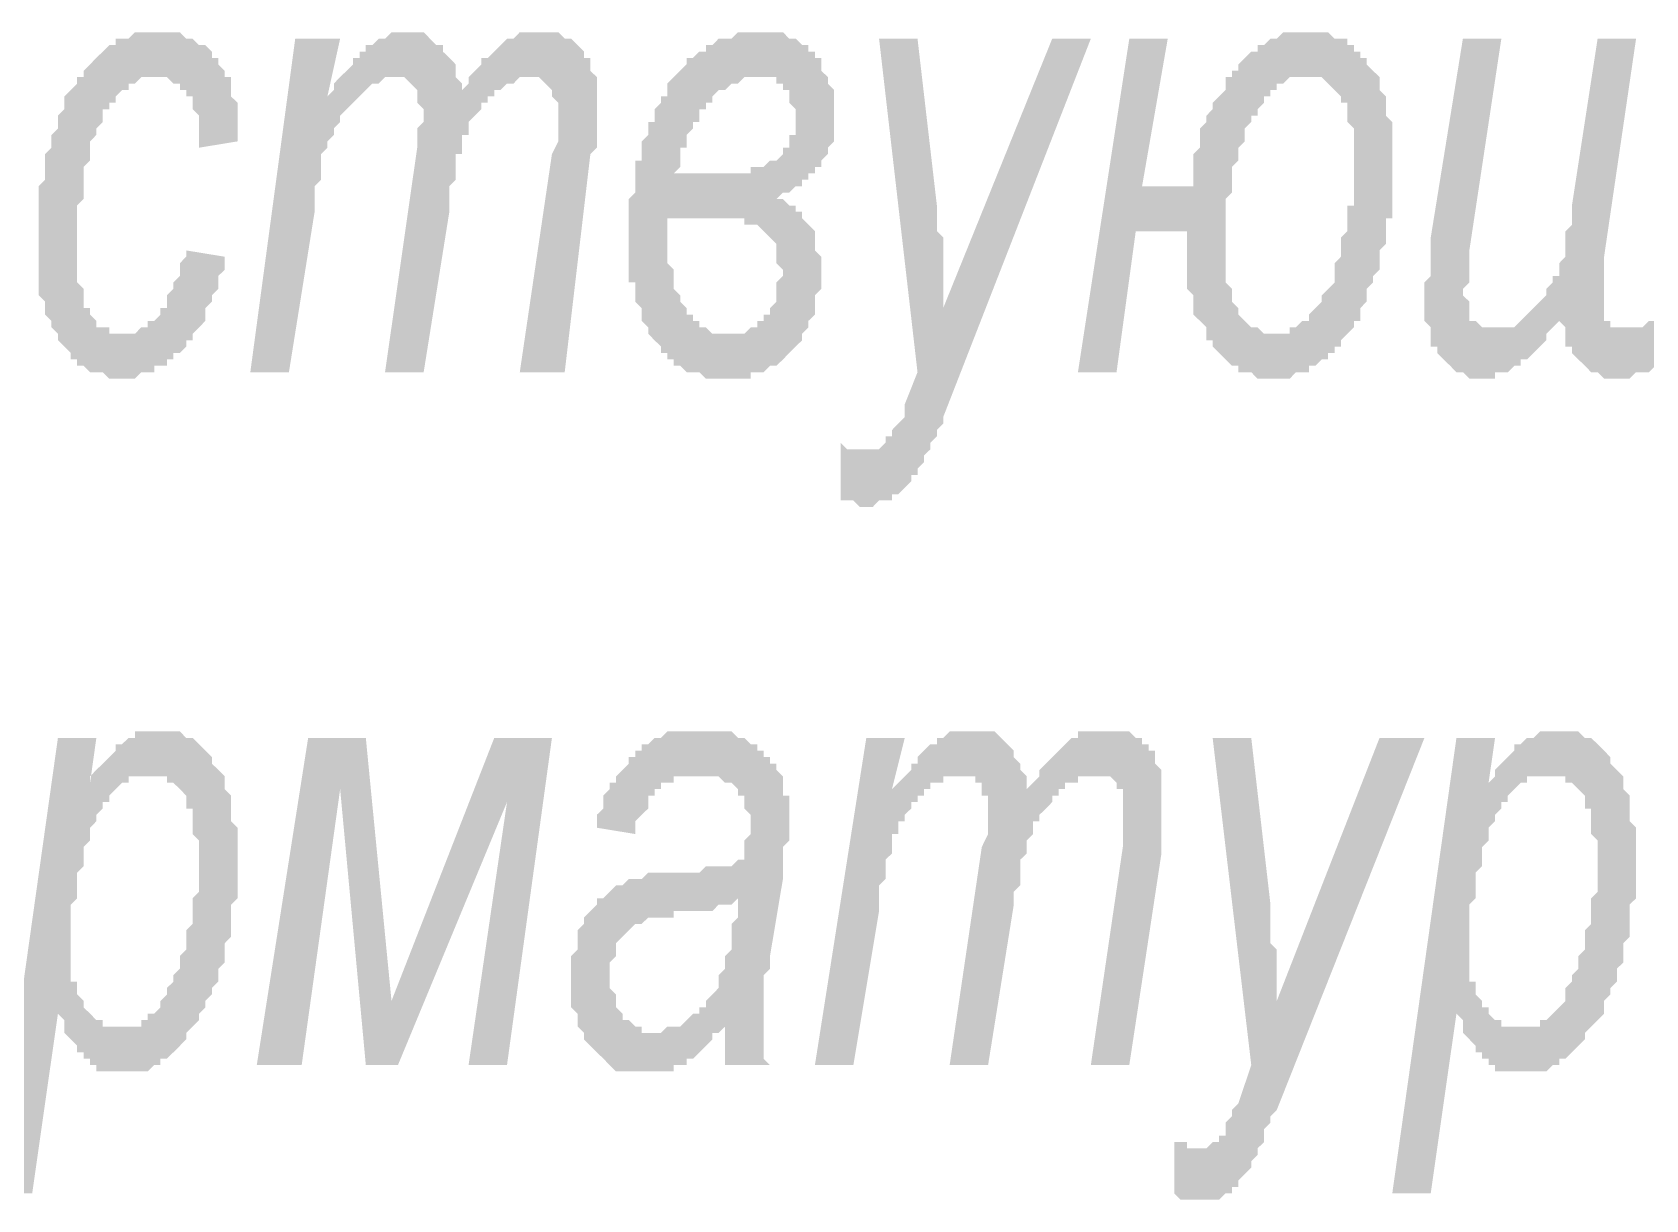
# Model space of a CAD drawing. Header units: millimetres. Extents: x 1372 to 666090, y 1285 to 31551.
# Drawn here: x 508545 to 509594, y 5046 to 5805 of the extents above; entities that cross this region are included whole.
import ezdxf

# ---------------------------------------------------------------- set-up
doc = ezdxf.new("R2010")
doc.units = ezdxf.units.MM
doc.layers.add('PDF _75-АЗ Штамп', color=7, linetype='Continuous')

msp = doc.modelspace()

# ---------------------------------------------------------------- hatches: boundary and pattern name
at = {"layer": 'PDF _75-АЗ Штамп', "transparency": 33554559}
for points in [[(508645.2, 5663), (508670.3, 5658.9), (508670.3, 5654.7), (508670.3, 5650.5), (508666.1, 5646.4), (508666.1, 5642.2), (508666.1, 5638), (508661.9, 5633.8), (508661.9, 5629.7), (508661.9, 5629.7), (508657.7, 5625.5), (508657.7, 5621.3), (508657.7, 5617.2), (508653.6, 5613), (508653.6, 5613), (508649.4, 5608.8), (508649.4, 5604.6), (508645.2, 5604.6), (508645.2, 5600.5), (508645.2, 5600.5), (508641.1, 5596.3), (508636.9, 5596.3), (508636.9, 5592.1), (508632.7, 5592.1), (508632.7, 5588), (508628.5, 5588), (508624.4, 5588), (508624.4, 5583.8), (508620.2, 5583.8), (508620.2, 5583.8), (508616, 5583.8), (508611.9, 5579.6), (508607.7, 5579.6), (508607.7, 5579.6), (508603.5, 5579.6), (508603.5, 5579.6), (508599.4, 5579.6), (508595.2, 5579.6), (508595.2, 5579.6), (508591, 5583.8), (508586.8, 5583.8), (508586.8, 5583.8), (508582.7, 5583.8), (508578.5, 5588), (508578.5, 5588), (508574.3, 5588), (508574.3, 5592.1), (508570.2, 5592.1), (508570.2, 5596.3), (508566, 5600.5), (508566, 5600.5), (508561.8, 5604.6), (508561.8, 5604.6), (508561.8, 5608.8), (508557.6, 5613), (508557.6, 5613), (508557.6, 5617.2), (508553.5, 5621.3), (508553.5, 5625.5), (508553.5, 5629.7), (508549.3, 5633.8), (508549.3, 5633.8), (508549.3, 5638), (508549.3, 5642.2), (508549.3, 5646.4), (508549.3, 5650.5), (508549.3, 5658.9), (508549.3, 5663), (508549.3, 5667.2), (508549.3, 5667.2), (508549.3, 5671.4), (508549.3, 5675.5), (508549.3, 5679.7), (508549.3, 5683.9), (508549.3, 5688.1), (508549.3, 5692.2), (508549.3, 5696.4), (508549.3, 5700.6), (508549.3, 5704.7), (508549.3, 5704.7), (508553.5, 5708.9), (508553.5, 5713.1), (508553.5, 5717.3), (508553.5, 5721.4), (508553.5, 5725.6), (508557.6, 5729.8), (508557.6, 5733.9), (508557.6, 5733.9), (508557.6, 5738.1), (508561.8, 5742.3), (508561.8, 5746.5), (508561.8, 5750.6), (508566, 5754.8), (508566, 5759), (508566, 5763.1), (508570.2, 5767.3), (508570.2, 5767.3), (508574.3, 5771.5), (508574.3, 5775.7), (508578.5, 5775.7), (508578.5, 5779.8), (508582.7, 5784), (508582.7, 5784), (508586.8, 5788.2), (508586.8, 5788.2), (508586.8, 5788.2), (508591, 5792.3), (508591, 5792.3), (508595.2, 5796.5), (508599.4, 5796.5), (508599.4, 5800.7), (508603.5, 5800.7), (508607.7, 5800.7), (508607.7, 5800.7), (508611.9, 5804.9), (508616, 5804.9), (508616, 5804.9), (508620.2, 5804.9), (508624.4, 5804.9), (508624.4, 5804.9), (508628.5, 5804.9), (508628.5, 5804.9), (508632.7, 5804.9), (508636.9, 5804.9), (508641.1, 5804.9), (508641.1, 5804.9), (508645.2, 5800.7), (508649.4, 5800.7), (508649.4, 5800.7), (508653.6, 5796.5), (508653.6, 5796.5), (508657.7, 5796.5), (508661.9, 5792.3), (508661.9, 5788.2), (508666.1, 5788.2), (508666.1, 5784), (508666.1, 5784), (508670.3, 5779.8), (508670.3, 5775.7), (508674.4, 5775.7), (508674.4, 5771.5), (508674.4, 5767.3), (508674.4, 5763.1), (508678.6, 5759), (508678.6, 5754.8), (508678.6, 5750.6), (508678.6, 5746.5), (508678.6, 5742.3), (508678.6, 5738.1), (508678.6, 5733.9), (508678.6, 5733.9), (508653.6, 5729.8), (508653.6, 5738.1), (508653.6, 5742.3), (508653.6, 5746.5), (508653.6, 5746.5), (508653.6, 5750.6), (508649.4, 5754.8), (508649.4, 5759), (508649.4, 5763.1), (508645.2, 5763.1), (508645.2, 5767.3), (508641.1, 5767.3), (508641.1, 5771.5), (508636.9, 5771.5), (508636.9, 5771.5), (508632.7, 5775.7), (508628.5, 5775.7), (508624.4, 5775.7), (508624.4, 5775.7), (508620.2, 5775.7), (508620.2, 5775.7), (508616, 5775.7), (508611.9, 5771.5), (508611.9, 5771.5), (508607.7, 5771.5), (508607.7, 5767.3), (508603.5, 5767.3), (508599.4, 5763.1), (508599.4, 5763.1), (508599.4, 5759), (508595.2, 5759), (508595.2, 5754.8), (508591, 5754.8), (508591, 5750.6), (508591, 5746.5), (508586.8, 5742.3), (508586.8, 5742.3), (508586.8, 5738.1), (508582.7, 5733.9), (508582.7, 5729.8), (508582.7, 5725.6), (508582.7, 5721.4), (508578.5, 5717.3), (508578.5, 5713.1), (508578.5, 5708.9), (508578.5, 5704.7), (508578.5, 5700.6), (508578.5, 5696.4), (508574.3, 5692.2), (508574.3, 5688.1), (508574.3, 5683.9), (508574.3, 5679.7), (508574.3, 5679.7), (508574.3, 5675.5), (508574.3, 5671.4), (508574.3, 5667.2), (508574.3, 5663), (508574.3, 5658.9), (508574.3, 5654.7), (508574.3, 5650.5), (508574.3, 5646.4), (508574.3, 5642.2), (508578.5, 5638), (508578.5, 5633.8), (508578.5, 5629.7), (508578.5, 5625.5), (508582.7, 5625.5), (508582.7, 5621.3), (508582.7, 5621.3), (508586.8, 5617.2), (508586.8, 5613), (508591, 5613), (508595.2, 5613), (508595.2, 5608.8), (508599.4, 5608.8), (508603.5, 5608.8), (508603.5, 5608.8), (508607.7, 5608.8), (508607.7, 5608.8), (508611.9, 5608.8), (508616, 5613), (508616, 5613), (508620.2, 5613), (508620.2, 5617.2), (508624.4, 5617.2), (508628.5, 5621.3), (508628.5, 5621.3), (508628.5, 5625.5), (508632.7, 5625.5), (508632.7, 5629.7), (508632.7, 5633.8), (508636.9, 5638), (508636.9, 5638), (508636.9, 5642.2), (508641.1, 5646.4), (508641.1, 5650.5), (508641.1, 5654.7), (508645.2, 5658.9), (508645.2, 5663), (508645.2, 5663)], [(508686.9, 5583.8), (508716.1, 5800.7), (508745.3, 5800.7), (508737, 5763.1), (508741.2, 5767.3), (508741.2, 5771.5), (508745.3, 5775.7), (508749.5, 5779.8), (508749.5, 5779.8), (508753.7, 5784), (508753.7, 5788.2), (508757.9, 5788.2), (508757.9, 5792.3), (508762, 5792.3), (508762, 5796.5), (508762, 5796.5), (508766.2, 5796.5), (508770.4, 5800.7), (508770.4, 5800.7), (508774.5, 5800.7), (508778.7, 5804.9), (508778.7, 5804.9), (508782.9, 5804.9), (508787.1, 5804.9), (508787.1, 5804.9), (508791.2, 5804.9), (508795.4, 5804.9), (508795.4, 5804.9), (508799.6, 5804.9), (508803.7, 5800.7), (508803.7, 5800.7), (508807.9, 5796.5), (508812.1, 5796.5), (508812.1, 5796.5), (508812.1, 5792.3), (508816.3, 5788.2), (508816.3, 5788.2), (508820.4, 5784), (508820.4, 5779.8), (508820.4, 5775.7), (508824.6, 5771.5), (508824.6, 5767.3), (508824.6, 5763.1), (508824.6, 5767.3), (508828.8, 5771.5), (508828.8, 5775.7), (508832.9, 5779.8), (508832.9, 5779.8), (508837.1, 5784), (508837.1, 5788.2), (508841.3, 5788.2), (508845.5, 5792.3), (508845.5, 5792.3), (508849.6, 5796.5), (508849.6, 5796.5), (508849.6, 5796.5), (508853.8, 5800.7), (508858, 5800.7), (508858, 5800.7), (508862.1, 5804.9), (508866.3, 5804.9), (508866.3, 5804.9), (508870.5, 5804.9), (508874.6, 5804.9), (508874.6, 5804.9), (508878.8, 5804.9), (508883, 5804.9), (508883, 5804.9), (508887.2, 5804.9), (508891.3, 5800.7), (508891.3, 5800.7), (508895.5, 5800.7), (508899.7, 5796.5), (508899.7, 5796.5), (508903.8, 5792.3), (508903.8, 5792.3), (508903.8, 5788.2), (508908, 5788.2), (508908, 5784), (508908, 5779.8), (508912.2, 5775.7), (508912.2, 5771.5), (508912.2, 5767.3), (508912.2, 5763.1), (508912.2, 5759), (508912.2, 5754.8), (508912.2, 5754.8), (508912.2, 5750.6), (508912.2, 5746.5), (508912.2, 5742.3), (508912.2, 5738.1), (508912.2, 5733.9), (508912.2, 5729.8), (508908, 5725.6), (508908, 5725.6), (508891.3, 5583.8), (508862.1, 5583.8), (508883, 5725.6), (508887.2, 5733.9), (508887.2, 5738.1), (508887.2, 5742.3), (508887.2, 5746.5), (508887.2, 5750.6), (508887.2, 5750.6), (508887.2, 5750.6), (508887.2, 5754.8), (508887.2, 5759), (508883, 5763.1), (508883, 5767.3), (508883, 5767.3), (508878.8, 5771.5), (508878.8, 5771.5), (508874.6, 5775.7), (508870.5, 5775.7), (508870.5, 5775.7), (508870.5, 5775.7), (508866.3, 5775.7), (508862.1, 5775.7), (508862.1, 5775.7), (508858, 5771.5), (508853.8, 5771.5), (508853.8, 5771.5), (508849.6, 5767.3), (508845.5, 5767.3), (508845.5, 5763.1), (508841.3, 5763.1), (508841.3, 5759), (508837.1, 5759), (508837.1, 5754.8), (508832.9, 5750.6), (508832.9, 5750.6), (508828.8, 5746.5), (508828.8, 5742.3), (508828.8, 5738.1), (508828.8, 5738.1), (508824.6, 5738.1), (508824.6, 5733.9), (508824.6, 5729.8), (508824.6, 5725.6), (508820.4, 5725.6), (508820.4, 5721.4), (508820.4, 5717.3), (508820.4, 5713.1), (508820.4, 5708.9), (508816.3, 5704.7), (508816.3, 5696.4), (508816.3, 5692.2), (508816.3, 5688.1), (508799.6, 5583.8), (508774.5, 5583.8), (508795.4, 5729.8), (508795.4, 5733.9), (508795.4, 5742.3), (508799.6, 5746.5), (508799.6, 5746.5), (508799.6, 5750.6), (508799.6, 5750.6), (508799.6, 5754.8), (508795.4, 5759), (508795.4, 5763.1), (508795.4, 5767.3), (508795.4, 5767.3), (508791.2, 5771.5), (508791.2, 5771.5), (508787.1, 5775.7), (508782.9, 5775.7), (508782.9, 5775.7), (508778.7, 5775.7), (508774.5, 5775.7), (508774.5, 5775.7), (508770.4, 5771.5), (508770.4, 5771.5), (508766.2, 5771.5), (508762, 5767.3), (508762, 5767.3), (508757.9, 5763.1), (508757.9, 5763.1), (508753.7, 5759), (508753.7, 5759), (508749.5, 5754.8), (508749.5, 5754.8), (508745.3, 5750.6), (508745.3, 5746.5), (508741.2, 5742.3), (508741.2, 5738.1), (508741.2, 5738.1), (508737, 5733.9), (508737, 5729.8), (508737, 5729.8), (508732.8, 5725.6), (508732.8, 5721.4), (508732.8, 5717.3), (508732.8, 5713.1), (508732.8, 5708.9), (508728.7, 5704.7), (508728.7, 5700.6), (508728.7, 5696.4), (508728.7, 5692.2), (508728.7, 5688.1), (508728.7, 5688.1), (508712, 5583.8)], [(509070.7, 5500.4), (509070.7, 5537.9), (509074.9, 5533.7), (509079, 5533.7), (509079, 5533.7), (509083.2, 5533.7), (509087.4, 5533.7), (509087.4, 5533.7), (509091.6, 5533.7), (509091.6, 5533.7), (509095.7, 5533.7), (509099.9, 5537.9), (509099.9, 5537.9), (509099.9, 5542.1), (509104.1, 5542.1), (509104.1, 5546.2), (509108.2, 5550.4), (509108.2, 5550.4), (509112.4, 5554.6), (509112.4, 5558.8), (509112.4, 5562.9), (509120.7, 5583.8), (509095.7, 5800.7), (509120.7, 5800.7), (509133.3, 5692.2), (509133.3, 5688.1), (509133.3, 5683.9), (509133.3, 5679.7), (509133.3, 5675.5), (509137.4, 5671.4), (509137.4, 5667.2), (509137.4, 5663), (509137.4, 5658.9), (509137.4, 5654.7), (509137.4, 5650.5), (509137.4, 5646.4), (509137.4, 5642.2), (509137.4, 5638), (509137.4, 5633.8), (509137.4, 5629.7), (509137.4, 5625.5), (509208.3, 5800.7), (509233.4, 5800.7), (509137.4, 5554.6), (509137.4, 5550.4), (509133.3, 5546.2), (509133.3, 5542.1), (509129.1, 5537.9), (509129.1, 5533.7), (509124.9, 5529.6), (509124.9, 5529.6), (509124.9, 5525.4), (509120.7, 5521.2), (509120.7, 5517), (509116.6, 5517), (509116.6, 5512.9), (509116.6, 5512.9), (509112.4, 5508.7), (509112.4, 5508.7), (509112.4, 5508.7), (509108.2, 5504.5), (509104.1, 5504.5), (509104.1, 5500.4), (509099.9, 5500.4), (509095.7, 5500.4), (509095.7, 5500.4), (509091.6, 5496.2), (509087.4, 5496.2), (509087.4, 5496.2), (509083.2, 5496.2), (509083.2, 5496.2), (509079, 5500.4), (509074.9, 5500.4), (509074.9, 5500.4), (509070.7, 5500.4), (509070.7, 5500.4)], [(509537.9, 5621.3), (509537.9, 5617.2), (509533.7, 5613), (509533.7, 5613), (509529.5, 5608.8), (509529.5, 5604.6), (509525.4, 5600.5), (509525.4, 5600.5), (509521.2, 5596.3), (509521.2, 5596.3), (509517, 5592.1), (509517, 5592.1), (509512.8, 5592.1), (509512.8, 5588), (509508.7, 5588), (509504.5, 5583.8), (509504.5, 5583.8), (509500.3, 5583.8), (509496.2, 5583.8), (509496.2, 5579.6), (509492, 5579.6), (509487.8, 5579.6), (509487.8, 5579.6), (509483.6, 5579.6), (509483.6, 5579.6), (509479.5, 5579.6), (509475.3, 5583.8), (509475.3, 5583.8), (509471.1, 5583.8), (509467, 5588), (509467, 5588), (509462.8, 5592.1), (509462.8, 5592.1), (509458.6, 5596.3), (509458.6, 5600.5), (509454.4, 5600.5), (509454.4, 5604.6), (509454.4, 5608.8), (509454.4, 5613), (509450.3, 5617.2), (509450.3, 5621.3), (509450.3, 5625.5), (509450.3, 5625.5), (509450.3, 5629.7), (509450.3, 5629.7), (509450.3, 5633.8), (509450.3, 5638), (509450.3, 5642.2), (509454.4, 5646.4), (509454.4, 5650.5), (509454.4, 5654.7), (509454.4, 5658.9), (509454.4, 5663), (509454.4, 5671.4), (509454.4, 5671.4), (509475.3, 5800.7), (509500.3, 5800.7), (509479.5, 5663), (509479.5, 5658.9), (509479.5, 5654.7), (509479.5, 5646.4), (509479.5, 5642.2), (509479.5, 5642.2), (509475.3, 5638), (509475.3, 5633.8), (509479.5, 5629.7), (509479.5, 5625.5), (509479.5, 5621.3), (509479.5, 5621.3), (509479.5, 5617.2), (509483.6, 5617.2), (509487.8, 5613), (509487.8, 5613), (509492, 5613), (509496.2, 5613), (509496.2, 5613), (509500.3, 5613), (509504.5, 5613), (509504.5, 5613), (509508.7, 5613), (509512.8, 5617.2), (509512.8, 5617.2), (509517, 5621.3), (509517, 5621.3), (509521.2, 5625.5), (509521.2, 5625.5), (509525.4, 5629.7), (509529.5, 5633.8), (509529.5, 5633.8), (509529.5, 5638), (509533.7, 5642.2), (509533.7, 5646.4), (509537.9, 5646.4), (509537.9, 5650.5), (509537.9, 5654.7), (509537.9, 5654.7), (509542, 5658.9), (509542, 5663), (509542, 5667.2), (509542, 5671.4), (509542, 5675.5), (509546.2, 5679.7), (509546.2, 5683.9), (509546.2, 5688.1), (509546.2, 5692.2), (509562.9, 5800.7), (509587.9, 5800.7), (509567.1, 5658.9), (509567.1, 5654.7), (509567.1, 5650.5), (509567.1, 5646.4), (509567.1, 5642.2), (509567.1, 5638), (509567.1, 5633.8), (509567.1, 5633.8), (509567.1, 5629.7), (509567.1, 5625.5), (509567.1, 5621.3), (509567.1, 5617.2), (509571.2, 5617.2), (509571.2, 5613), (509575.4, 5613), (509575.4, 5613), (509579.6, 5613), (509579.6, 5613), (509583.7, 5613), (509587.9, 5613), (509587.9, 5613), (509592.1, 5613), (509592.1, 5613), (509596.3, 5617.2), (509600.4, 5617.2), (509600.4, 5621.3), (509604.6, 5621.3), (509604.6, 5625.5), (509608.8, 5625.5), (509612.9, 5629.7), (509612.9, 5633.8), (509612.9, 5633.8), (509617.1, 5633.8), (509617.1, 5638), (509617.1, 5642.2), (509621.3, 5642.2), (509621.3, 5646.4), (509625.5, 5650.5), (509625.5, 5650.5), (509625.5, 5654.7), (509625.5, 5658.9), (509629.6, 5663), (509629.6, 5667.2), (509629.6, 5671.4), (509633.8, 5675.5), (509633.8, 5679.7), (509633.8, 5683.9), (509633.8, 5688.1), (509633.8, 5692.2), (509633.8, 5696.4), (509638, 5700.6), (509638, 5700.6), (509650.5, 5800.7), (509675.5, 5800.7), (509650.5, 5638), (509650.5, 5633.8), (509650.5, 5629.7), (509650.5, 5625.5), (509650.5, 5621.3), (509650.5, 5617.2), (509650.5, 5613), (509654.7, 5613), (509654.7, 5613), (509658.8, 5608.8), (509658.8, 5608.8), (509675.5, 5608.8), (509663, 5521.2), (509642.1, 5521.2), (509650.5, 5579.6), (509646.3, 5579.6), (509646.3, 5583.8), (509642.1, 5583.8), (509638, 5583.8), (509638, 5583.8), (509633.8, 5588), (509633.8, 5588), (509629.6, 5592.1), (509629.6, 5592.1), (509629.6, 5596.3), (509625.5, 5596.3), (509625.5, 5600.5), (509625.5, 5604.6), (509625.5, 5608.8), (509625.5, 5613), (509625.5, 5617.2), (509625.5, 5621.3), (509625.5, 5617.2), (509621.3, 5613), (509617.1, 5608.8), (509617.1, 5604.6), (509612.9, 5600.5), (509612.9, 5596.3), (509608.8, 5596.3), (509608.8, 5592.1), (509604.6, 5592.1), (509604.6, 5588), (509600.4, 5588), (509600.4, 5588), (509596.3, 5583.8), (509596.3, 5583.8), (509596.3, 5583.8), (509592.1, 5583.8), (509587.9, 5583.8), (509583.7, 5579.6), (509583.7, 5579.6), (509579.6, 5579.6), (509575.4, 5579.6), (509575.4, 5579.6), (509575.4, 5579.6), (509571.2, 5579.6), (509567.1, 5579.6), (509567.1, 5579.6), (509562.9, 5583.8), (509558.7, 5583.8), (509558.7, 5583.8), (509554.6, 5588), (509554.6, 5588), (509550.4, 5592.1), (509550.4, 5592.1), (509546.2, 5596.3), (509546.2, 5600.5), (509542, 5600.5), (509542, 5604.6), (509542, 5608.8), (509542, 5613), (509537.9, 5617.2), (509537.9, 5621.3), (509537.9, 5621.3)], [(509054, 5133.3), (509087.4, 5346), (509112.4, 5346), (509104.1, 5312.7), (509108.2, 5316.8), (509112.4, 5321), (509112.4, 5321), (509116.6, 5325.2), (509116.6, 5329.3), (509120.7, 5329.3), (509120.7, 5333.5), (509124.9, 5337.7), (509124.9, 5337.7), (509129.1, 5341.9), (509129.1, 5341.9), (509133.3, 5341.9), (509133.3, 5346), (509137.4, 5346), (509141.6, 5350.2), (509141.6, 5350.2), (509145.8, 5350.2), (509145.8, 5350.2), (509149.9, 5350.2), (509154.1, 5350.2), (509154.1, 5350.2), (509158.3, 5350.2), (509162.5, 5350.2), (509166.6, 5350.2), (509166.6, 5350.2), (509170.8, 5350.2), (509175, 5346), (509175, 5346), (509179.1, 5341.9), (509179.1, 5341.9), (509183.3, 5337.7), (509183.3, 5337.7), (509183.3, 5333.5), (509187.5, 5329.3), (509187.5, 5325.2), (509191.7, 5321), (509191.7, 5316.8), (509191.7, 5312.7), (509191.7, 5312.7), (509195.8, 5316.8), (509195.8, 5316.8), (509200, 5321), (509200, 5325.2), (509204.2, 5329.3), (509204.2, 5329.3), (509208.3, 5333.5), (509208.3, 5333.5), (509212.5, 5337.7), (509212.5, 5337.7), (509216.7, 5341.9), (509216.7, 5341.9), (509220.9, 5346), (509220.9, 5346), (509225, 5346), (509225, 5350.2), (509229.2, 5350.2), (509233.4, 5350.2), (509233.4, 5350.2), (509237.5, 5350.2), (509241.7, 5350.2), (509241.7, 5350.2), (509245.9, 5350.2), (509250.1, 5350.2), (509254.2, 5350.2), (509254.2, 5350.2), (509258.4, 5350.2), (509262.6, 5346), (509262.6, 5346), (509266.7, 5346), (509266.7, 5341.9), (509270.9, 5341.9), (509270.9, 5337.7), (509275.1, 5337.7), (509275.1, 5333.5), (509275.1, 5329.3), (509279.3, 5325.2), (509279.3, 5325.2), (509279.3, 5321), (509279.3, 5316.8), (509279.3, 5312.7), (509279.3, 5308.5), (509279.3, 5304.3), (509279.3, 5300.1), (509279.3, 5296), (509279.3, 5296), (509279.3, 5291.8), (509279.3, 5287.6), (509279.3, 5279.3), (509279.3, 5275.1), (509279.3, 5270.9), (509279.3, 5270.9), (509258.4, 5133.3), (509233.4, 5133.3), (509254.2, 5275.1), (509254.2, 5279.3), (509254.2, 5283.5), (509254.2, 5287.6), (509254.2, 5291.8), (509254.2, 5296), (509254.2, 5300.1), (509254.2, 5300.1), (509254.2, 5304.3), (509254.2, 5308.5), (509254.2, 5312.7), (509250.1, 5312.7), (509250.1, 5316.8), (509250.1, 5316.8), (509245.9, 5321), (509241.7, 5321), (509241.7, 5321), (509237.5, 5321), (509237.5, 5321), (509233.4, 5321), (509233.4, 5321), (509229.2, 5321), (509225, 5321), (509225, 5316.8), (509220.9, 5316.8), (509216.7, 5316.8), (509216.7, 5312.7), (509212.5, 5312.7), (509212.5, 5308.5), (509208.3, 5308.5), (509208.3, 5304.3), (509204.2, 5300.1), (509204.2, 5300.1), (509200, 5296), (509200, 5291.8), (509195.8, 5291.8), (509195.8, 5287.6), (509195.8, 5287.6), (509195.8, 5283.5), (509191.7, 5279.3), (509191.7, 5279.3), (509191.7, 5275.1), (509191.7, 5270.9), (509187.5, 5266.8), (509187.5, 5262.6), (509187.5, 5258.4), (509187.5, 5254.3), (509187.5, 5250.1), (509183.3, 5245.9), (509183.3, 5241.7), (509183.3, 5237.6), (509166.6, 5133.3), (509141.6, 5133.3), (509162.5, 5275.1), (509166.6, 5283.5), (509166.6, 5287.6), (509166.6, 5291.8), (509166.6, 5296), (509166.6, 5296), (509166.6, 5300.1), (509166.6, 5304.3), (509166.6, 5308.5), (509162.5, 5308.5), (509162.5, 5312.7), (509162.5, 5316.8), (509158.3, 5316.8), (509158.3, 5321), (509154.1, 5321), (509149.9, 5321), (509149.9, 5321), (509145.8, 5321), (509145.8, 5321), (509141.6, 5321), (509137.4, 5321), (509137.4, 5316.8), (509133.3, 5316.8), (509129.1, 5316.8), (509129.1, 5312.7), (509124.9, 5312.7), (509124.9, 5308.5), (509120.7, 5308.5), (509120.7, 5304.3), (509116.6, 5304.3), (509116.6, 5300.1), (509112.4, 5296), (509112.4, 5291.8), (509108.2, 5291.8), (509108.2, 5287.6), (509108.2, 5283.5), (509104.1, 5283.5), (509104.1, 5279.3), (509104.1, 5275.1), (509104.1, 5270.9), (509099.9, 5266.8), (509099.9, 5266.8), (509099.9, 5262.6), (509099.9, 5258.4), (509099.9, 5254.3), (509095.7, 5250.1), (509095.7, 5241.7), (509095.7, 5237.6), (509095.7, 5233.4), (509095.7, 5233.4), (509079, 5133.3)], [(508724.5, 5346), (508762, 5346), (508778.7, 5175), (508845.5, 5346), (508883, 5346), (508853.8, 5133.3), (508828.8, 5133.3), (508853.8, 5304.3), (508782.9, 5133.3), (508762, 5133.3), (508745.3, 5312.7), (508720.3, 5133.3), (508691.1, 5133.3)], [(509287.6, 5049.9), (509287.6, 5083.2), (509291.8, 5083.2), (509295.9, 5083.2), (509295.9, 5079.1), (509300.1, 5079.1), (509304.3, 5079.1), (509304.3, 5079.1), (509308.5, 5079.1), (509308.5, 5079.1), (509312.6, 5083.2), (509316.8, 5083.2), (509316.8, 5083.2), (509316.8, 5087.4), (509321, 5087.4), (509321, 5091.6), (509321, 5095.8), (509325.1, 5099.9), (509325.1, 5104.1), (509329.3, 5108.3), (509329.3, 5108.3), (509337.7, 5133.3), (509312.6, 5346), (509337.7, 5346), (509350.2, 5237.6), (509350.2, 5233.4), (509350.2, 5229.2), (509350.2, 5225.1), (509350.2, 5220.9), (509350.2, 5216.7), (509350.2, 5212.5), (509354.3, 5208.4), (509354.3, 5204.2), (509354.3, 5200), (509354.3, 5195.9), (509354.3, 5191.7), (509354.3, 5187.5), (509354.3, 5183.4), (509354.3, 5179.2), (509354.3, 5175), (509354.3, 5175), (509421.1, 5346), (509450.3, 5346), (509354.3, 5104.1), (509350.2, 5099.9), (509350.2, 5095.8), (509346, 5091.6), (509346, 5087.4), (509346, 5083.2), (509341.8, 5079.1), (509341.8, 5074.9), (509337.7, 5070.7), (509337.7, 5066.6), (509337.7, 5066.6), (509333.5, 5062.4), (509333.5, 5062.4), (509329.3, 5058.2), (509329.3, 5058.2), (509329.3, 5054), (509325.1, 5054), (509325.1, 5049.9), (509321, 5049.9), (509321, 5049.9), (509316.8, 5045.7), (509312.6, 5045.7), (509312.6, 5045.7), (509308.5, 5045.7), (509304.3, 5045.7), (509304.3, 5045.7), (509300.1, 5045.7), (509300.1, 5045.7), (509295.9, 5045.7), (509291.8, 5045.7), (509291.8, 5045.7), (509287.6, 5049.9), (509287.6, 5049.9)]]:
    msp.add_hatch(color=256, dxfattribs=at).paths.add_polyline_path(points)
h = msp.add_hatch(color=256, dxfattribs=at)
h.paths.add_polyline_path([(509029, 5696.4), (509033.2, 5696.4), (509033.2, 5696.4), (509037.3, 5692.2), (509041.5, 5692.2), (509041.5, 5688.1), (509045.7, 5688.1), (509045.7, 5683.9), (509049.8, 5679.7), (509049.8, 5679.7), (509054, 5675.5), (509054, 5671.4), (509054, 5667.2), (509054, 5663), (509058.2, 5658.9), (509058.2, 5654.7), (509058.2, 5650.5), (509058.2, 5646.4), (509058.2, 5646.4), (509058.2, 5642.2), (509058.2, 5642.2), (509058.2, 5638), (509054, 5633.8), (509054, 5629.7), (509054, 5625.5), (509054, 5621.3), (509049.8, 5617.2), (509049.8, 5617.2), (509049.8, 5613), (509045.7, 5608.8), (509045.7, 5604.6), (509041.5, 5600.5), (509041.5, 5600.5), (509041.5, 5600.5), (509037.3, 5596.3), (509037.3, 5596.3), (509033.2, 5592.1), (509033.2, 5592.1), (509029, 5588), (509029, 5588), (509024.8, 5588), (509020.6, 5583.8), (509020.6, 5583.8), (509016.5, 5583.8), (509012.3, 5583.8), (509012.3, 5579.6), (509008.1, 5579.6), (509004, 5579.6), (508999.8, 5579.6), (508999.8, 5579.6), (508995.6, 5579.6), (508995.6, 5579.6), (508991.4, 5579.6), (508987.3, 5579.6), (508983.1, 5579.6), (508978.9, 5583.8), (508978.9, 5583.8), (508974.8, 5583.8), (508970.6, 5583.8), (508970.6, 5583.8), (508966.4, 5588), (508966.4, 5588), (508962.2, 5588), (508962.2, 5592.1), (508958.1, 5592.1), (508958.1, 5596.3), (508953.9, 5596.3), (508953.9, 5600.5), (508949.7, 5604.6), (508949.7, 5604.6), (508945.6, 5608.8), (508945.6, 5613), (508941.4, 5617.2), (508941.4, 5621.3), (508941.4, 5621.3), (508941.4, 5625.5), (508937.2, 5629.7), (508937.2, 5633.8), (508937.2, 5638), (508937.2, 5642.2), (508933, 5642.2), (508933, 5646.4), (508933, 5650.5), (508933, 5654.7), (508933, 5658.9), (508933, 5663), (508933, 5667.2), (508933, 5671.4), (508933, 5675.5), (508933, 5679.7), (508933, 5683.9), (508933, 5688.1), (508933, 5692.2), (508933, 5696.4), (508937.2, 5700.6), (508937.2, 5704.7), (508937.2, 5708.9), (508937.2, 5713.1), (508937.2, 5717.3), (508937.2, 5721.4), (508941.4, 5721.4), (508941.4, 5725.6), (508941.4, 5729.8), (508941.4, 5733.9), (508945.6, 5738.1), (508945.6, 5742.3), (508945.6, 5746.5), (508949.7, 5746.5), (508949.7, 5750.6), (508949.7, 5754.8), (508953.9, 5759), (508953.9, 5763.1), (508958.1, 5763.1), (508958.1, 5763.1), (508958.1, 5767.3), (508958.1, 5771.5), (508962.2, 5775.7), (508962.2, 5775.7), (508966.4, 5779.8), (508966.4, 5779.8), (508970.6, 5784), (508970.6, 5788.2), (508974.8, 5788.2), (508978.9, 5792.3), (508978.9, 5792.3), (508983.1, 5792.3), (508983.1, 5796.5), (508987.3, 5796.5), (508987.3, 5796.5), (508991.4, 5800.7), (508995.6, 5800.7), (508995.6, 5800.7), (508999.8, 5800.7), (509004, 5804.9), (509004, 5804.9), (509008.1, 5804.9), (509012.3, 5804.9), (509016.5, 5804.9), (509016.5, 5804.9), (509016.5, 5804.9), (509020.6, 5804.9), (509024.8, 5804.9), (509029, 5804.9), (509033.2, 5804.9), (509033.2, 5804.9), (509037.3, 5800.7), (509041.5, 5800.7), (509041.5, 5800.7), (509045.7, 5796.5), (509045.7, 5796.5), (509049.8, 5796.5), (509049.8, 5792.3), (509054, 5792.3), (509054, 5788.2), (509058.2, 5788.2), (509058.2, 5784), (509058.2, 5779.8), (509062.4, 5775.7), (509062.4, 5775.7), (509062.4, 5771.5), (509066.5, 5767.3), (509066.5, 5763.1), (509066.5, 5759), (509066.5, 5754.8), (509066.5, 5750.6), (509066.5, 5746.5), (509066.5, 5742.3), (509066.5, 5738.1), (509066.5, 5733.9), (509062.4, 5729.8), (509062.4, 5729.8), (509062.4, 5725.6), (509058.2, 5721.4), (509058.2, 5717.3), (509058.2, 5717.3), (509054, 5717.3), (509054, 5713.1), (509049.8, 5713.1), (509049.8, 5708.9), (509045.7, 5708.9), (509045.7, 5704.7), (509041.5, 5704.7), (509037.3, 5700.6), (509037.3, 5700.6), (509033.2, 5700.6), (509029, 5696.4), (509029, 5696.4)], flags=0)
h.paths.add_polyline_path([(508962.2, 5713.1), (508966.4, 5713.1), (508970.6, 5713.1), (508974.8, 5713.1), (508974.8, 5713.1), (508978.9, 5713.1), (508983.1, 5713.1), (508983.1, 5713.1), (508987.3, 5713.1), (508991.4, 5713.1), (508991.4, 5713.1), (508995.6, 5713.1), (508999.8, 5713.1), (509004, 5713.1), (509004, 5713.1), (509008.1, 5713.1), (509012.3, 5713.1), (509012.3, 5717.3), (509016.5, 5717.3), (509020.6, 5717.3), (509020.6, 5717.3), (509024.8, 5721.4), (509024.8, 5721.4), (509024.8, 5721.4), (509029, 5721.4), (509033.2, 5725.6), (509033.2, 5729.8), (509037.3, 5729.8), (509037.3, 5733.9), (509037.3, 5738.1), (509041.5, 5738.1), (509041.5, 5742.3), (509041.5, 5746.5), (509041.5, 5746.5), (509041.5, 5750.6), (509041.5, 5754.8), (509037.3, 5759), (509037.3, 5763.1), (509037.3, 5767.3), (509033.2, 5767.3), (509033.2, 5771.5), (509029, 5771.5), (509029, 5775.7), (509024.8, 5775.7), (509020.6, 5775.7), (509016.5, 5775.7), (509016.5, 5775.7), (509016.5, 5775.7), (509012.3, 5775.7), (509008.1, 5775.7), (509008.1, 5775.7), (509004, 5771.5), (508999.8, 5771.5), (508999.8, 5771.5), (508995.6, 5767.3), (508991.4, 5767.3), (508991.4, 5767.3), (508987.3, 5763.1), (508987.3, 5759), (508983.1, 5759), (508983.1, 5754.8), (508978.9, 5754.8), (508978.9, 5750.6), (508978.9, 5746.5), (508974.8, 5746.5), (508974.8, 5742.3), (508970.6, 5738.1), (508970.6, 5733.9), (508970.6, 5729.8), (508966.4, 5729.8), (508966.4, 5725.6), (508966.4, 5721.4), (508966.4, 5717.3), (508962.2, 5713.1)], flags=0)
h.paths.add_polyline_path([(508958.1, 5683.9), (508958.1, 5679.7), (508958.1, 5675.5), (508958.1, 5671.4), (508958.1, 5667.2), (508958.1, 5667.2), (508958.1, 5663), (508958.1, 5658.9), (508958.1, 5654.7), (508962.2, 5650.5), (508962.2, 5646.4), (508962.2, 5642.2), (508962.2, 5638), (508966.4, 5633.8), (508966.4, 5633.8), (508966.4, 5629.7), (508970.6, 5625.5), (508970.6, 5625.5), (508970.6, 5621.3), (508974.8, 5621.3), (508974.8, 5617.2), (508978.9, 5617.2), (508978.9, 5613), (508983.1, 5613), (508983.1, 5613), (508987.3, 5608.8), (508991.4, 5608.8), (508995.6, 5608.8), (508995.6, 5608.8), (508999.8, 5608.8), (509004, 5608.8), (509004, 5608.8), (509008.1, 5608.8), (509012.3, 5613), (509012.3, 5613), (509016.5, 5613), (509016.5, 5617.2), (509020.6, 5617.2), (509020.6, 5621.3), (509020.6, 5621.3), (509024.8, 5621.3), (509024.8, 5625.5), (509029, 5629.7), (509029, 5633.8), (509029, 5638), (509029, 5642.2), (509033.2, 5646.4), (509033.2, 5646.4), (509033.2, 5650.5), (509029, 5654.7), (509029, 5658.9), (509029, 5663), (509029, 5667.2), (509024.8, 5671.4), (509024.8, 5671.4), (509020.6, 5675.5), (509020.6, 5675.5), (509020.6, 5675.5), (509016.5, 5679.7), (509016.5, 5679.7), (509012.3, 5679.7), (509012.3, 5679.7), (509008.1, 5679.7), (509008.1, 5683.9), (509004, 5683.9), (508999.8, 5683.9), (508999.8, 5683.9), (508995.6, 5683.9), (508991.4, 5683.9), (508987.3, 5683.9), (508983.1, 5683.9), (508983.1, 5683.9), (508978.9, 5683.9), (508974.8, 5683.9), (508970.6, 5683.9), (508970.6, 5683.9), (508966.4, 5683.9), (508962.2, 5683.9), (508958.1, 5683.9)], flags=0)
h = msp.add_hatch(color=256, dxfattribs=at)
h.paths.add_polyline_path([(509258.4, 5800.7), (509283.4, 5800.7), (509266.7, 5704.7), (509300.1, 5704.7), (509300.1, 5708.9), (509300.1, 5713.1), (509300.1, 5717.3), (509300.1, 5721.4), (509300.1, 5725.6), (509304.3, 5729.8), (509304.3, 5733.9), (509304.3, 5738.1), (509304.3, 5742.3), (509308.5, 5746.5), (509308.5, 5746.5), (509308.5, 5750.6), (509312.6, 5754.8), (509312.6, 5759), (509316.8, 5763.1), (509316.8, 5763.1), (509321, 5767.3), (509321, 5771.5), (509321, 5775.7), (509325.1, 5775.7), (509325.1, 5779.8), (509329.3, 5779.8), (509329.3, 5784), (509333.5, 5788.2), (509333.5, 5788.2), (509337.7, 5792.3), (509341.8, 5792.3), (509341.8, 5796.5), (509346, 5796.5), (509346, 5796.5), (509350.2, 5800.7), (509354.3, 5800.7), (509354.3, 5800.7), (509358.5, 5804.9), (509362.7, 5804.9), (509362.7, 5804.9), (509366.8, 5804.9), (509371, 5804.9), (509371, 5804.9), (509375.2, 5804.9), (509375.2, 5804.9), (509379.4, 5804.9), (509383.5, 5804.9), (509387.7, 5804.9), (509387.7, 5804.9), (509391.9, 5800.7), (509396, 5800.7), (509396, 5800.7), (509400.2, 5800.7), (509400.2, 5796.5), (509404.4, 5796.5), (509404.4, 5792.3), (509408.6, 5792.3), (509408.6, 5788.2), (509412.7, 5788.2), (509412.7, 5784), (509416.9, 5779.8), (509416.9, 5779.8), (509421.1, 5775.7), (509421.1, 5771.5), (509421.1, 5767.3), (509421.1, 5767.3), (509425.2, 5763.1), (509425.2, 5759), (509425.2, 5754.8), (509425.2, 5750.6), (509429.4, 5746.5), (509429.4, 5742.3), (509429.4, 5738.1), (509429.4, 5733.9), (509429.4, 5729.8), (509429.4, 5725.6), (509429.4, 5721.4), (509429.4, 5717.3), (509429.4, 5713.1), (509429.4, 5708.9), (509429.4, 5704.7), (509429.4, 5700.6), (509429.4, 5696.4), (509429.4, 5692.2), (509429.4, 5688.1), (509429.4, 5683.9), (509425.2, 5683.9), (509425.2, 5679.7), (509425.2, 5675.5), (509425.2, 5671.4), (509425.2, 5667.2), (509421.1, 5663), (509421.1, 5658.9), (509421.1, 5654.7), (509421.1, 5650.5), (509416.9, 5646.4), (509416.9, 5642.2), (509416.9, 5642.2), (509412.7, 5638), (509412.7, 5633.8), (509412.7, 5629.7), (509408.6, 5625.5), (509408.6, 5621.3), (509408.6, 5621.3), (509408.6, 5617.2), (509404.4, 5617.2), (509404.4, 5613), (509400.2, 5608.8), (509400.2, 5608.8), (509396, 5604.6), (509396, 5600.5), (509391.9, 5600.5), (509391.9, 5596.3), (509387.7, 5596.3), (509387.7, 5592.1), (509383.5, 5592.1), (509379.4, 5588), (509379.4, 5588), (509375.2, 5588), (509375.2, 5583.8), (509371, 5583.8), (509366.8, 5583.8), (509366.8, 5583.8), (509362.7, 5579.6), (509358.5, 5579.6), (509358.5, 5579.6), (509354.3, 5579.6), (509350.2, 5579.6), (509350.2, 5579.6), (509346, 5579.6), (509341.8, 5579.6), (509337.7, 5583.8), (509337.7, 5583.8), (509333.5, 5583.8), (509329.3, 5583.8), (509329.3, 5588), (509325.1, 5588), (509325.1, 5588), (509321, 5592.1), (509321, 5592.1), (509316.8, 5596.3), (509316.8, 5596.3), (509312.6, 5600.5), (509312.6, 5604.6), (509308.5, 5604.6), (509308.5, 5608.8), (509308.5, 5613), (509304.3, 5617.2), (509304.3, 5617.2), (509300.1, 5621.3), (509300.1, 5625.5), (509300.1, 5629.7), (509300.1, 5633.8), (509295.9, 5638), (509295.9, 5642.2), (509295.9, 5646.4), (509295.9, 5650.5), (509295.9, 5650.5), (509295.9, 5654.7), (509295.9, 5658.9), (509295.9, 5663), (509295.9, 5667.2), (509295.9, 5671.4), (509295.9, 5675.5), (509295.9, 5675.5), (509262.6, 5675.5), (509250.1, 5583.8), (509225, 5583.8)], flags=0)
h.paths.add_polyline_path([(509321, 5663), (509321, 5658.9), (509321, 5654.7), (509321, 5650.5), (509321, 5646.4), (509321, 5642.2), (509325.1, 5638), (509325.1, 5633.8), (509325.1, 5629.7), (509325.1, 5629.7), (509329.3, 5625.5), (509329.3, 5625.5), (509329.3, 5621.3), (509333.5, 5617.2), (509333.5, 5617.2), (509337.7, 5613), (509341.8, 5613), (509341.8, 5613), (509346, 5608.8), (509350.2, 5608.8), (509350.2, 5608.8), (509354.3, 5608.8), (509354.3, 5608.8), (509358.5, 5608.8), (509362.7, 5608.8), (509362.7, 5613), (509366.8, 5613), (509366.8, 5613), (509371, 5617.2), (509371, 5617.2), (509375.2, 5617.2), (509375.2, 5621.3), (509379.4, 5625.5), (509379.4, 5625.5), (509383.5, 5629.7), (509383.5, 5633.8), (509387.7, 5638), (509387.7, 5638), (509391.9, 5642.2), (509391.9, 5646.4), (509391.9, 5650.5), (509391.9, 5654.7), (509396, 5658.9), (509396, 5663), (509396, 5667.2), (509396, 5671.4), (509400.2, 5675.5), (509400.2, 5679.7), (509400.2, 5683.9), (509400.2, 5688.1), (509400.2, 5692.2), (509404.4, 5692.2), (509404.4, 5696.4), (509404.4, 5700.6), (509404.4, 5704.7), (509404.4, 5708.9), (509404.4, 5713.1), (509404.4, 5717.3), (509404.4, 5721.4), (509404.4, 5725.6), (509404.4, 5729.8), (509404.4, 5733.9), (509404.4, 5738.1), (509404.4, 5742.3), (509400.2, 5746.5), (509400.2, 5750.6), (509400.2, 5754.8), (509400.2, 5759), (509396, 5759), (509396, 5763.1), (509396, 5763.1), (509391.9, 5767.3), (509391.9, 5767.3), (509387.7, 5771.5), (509387.7, 5771.5), (509383.5, 5775.7), (509379.4, 5775.7), (509379.4, 5775.7), (509375.2, 5775.7), (509371, 5775.7), (509371, 5775.7), (509366.8, 5775.7), (509362.7, 5775.7), (509362.7, 5775.7), (509358.5, 5771.5), (509358.5, 5771.5), (509354.3, 5771.5), (509354.3, 5767.3), (509350.2, 5767.3), (509350.2, 5763.1), (509346, 5763.1), (509346, 5759), (509341.8, 5754.8), (509341.8, 5750.6), (509337.7, 5750.6), (509337.7, 5746.5), (509333.5, 5742.3), (509333.5, 5738.1), (509333.5, 5733.9), (509329.3, 5729.8), (509329.3, 5725.6), (509329.3, 5725.6), (509329.3, 5721.4), (509325.1, 5717.3), (509325.1, 5713.1), (509325.1, 5708.9), (509325.1, 5704.7), (509325.1, 5700.6), (509321, 5696.4), (509321, 5692.2), (509321, 5688.1), (509321, 5683.9), (509321, 5679.7), (509321, 5675.5), (509321, 5671.4), (509321, 5667.2), (509321, 5663), (509321, 5663)], flags=0)
h = msp.add_hatch(color=256, dxfattribs=at)
h.paths.add_polyline_path([(508520.1, 5049.9), (508561.8, 5346), (508586.8, 5346), (508582.7, 5316.8), (508582.7, 5321), (508586.8, 5325.2), (508591, 5329.3), (508591, 5329.3), (508595.2, 5333.5), (508595.2, 5333.5), (508599.4, 5337.7), (508599.4, 5341.9), (508603.5, 5341.9), (508603.5, 5341.9), (508607.7, 5346), (508607.7, 5346), (508611.9, 5346), (508611.9, 5350.2), (508616, 5350.2), (508620.2, 5350.2), (508624.4, 5350.2), (508624.4, 5350.2), (508628.5, 5350.2), (508632.7, 5350.2), (508632.7, 5350.2), (508636.9, 5350.2), (508641.1, 5350.2), (508641.1, 5350.2), (508645.2, 5346), (508645.2, 5346), (508649.4, 5346), (508653.6, 5341.9), (508653.6, 5341.9), (508657.7, 5337.7), (508657.7, 5337.7), (508661.9, 5333.5), (508661.9, 5329.3), (508661.9, 5329.3), (508666.1, 5325.2), (508666.1, 5325.2), (508670.3, 5321), (508670.3, 5316.8), (508670.3, 5316.8), (508670.3, 5312.7), (508674.4, 5308.5), (508674.4, 5304.3), (508674.4, 5300.1), (508674.4, 5296), (508674.4, 5291.8), (508678.6, 5287.6), (508678.6, 5283.5), (508678.6, 5279.3), (508678.6, 5275.1), (508678.6, 5270.9), (508678.6, 5266.8), (508678.6, 5266.8), (508678.6, 5262.6), (508678.6, 5258.4), (508678.6, 5254.3), (508678.6, 5250.1), (508678.6, 5245.9), (508678.6, 5241.7), (508674.4, 5237.6), (508674.4, 5233.4), (508674.4, 5229.2), (508674.4, 5225.1), (508674.4, 5220.9), (508674.4, 5216.7), (508670.3, 5212.5), (508670.3, 5208.4), (508670.3, 5204.2), (508670.3, 5204.2), (508670.3, 5200), (508666.1, 5195.9), (508666.1, 5191.7), (508666.1, 5187.5), (508661.9, 5183.4), (508661.9, 5179.2), (508661.9, 5179.2), (508657.7, 5175), (508657.7, 5170.8), (508653.6, 5166.7), (508653.6, 5162.5), (508653.6, 5162.5), (508649.4, 5158.3), (508649.4, 5158.3), (508645.2, 5154.2), (508645.2, 5150), (508641.1, 5145.8), (508641.1, 5145.8), (508636.9, 5141.6), (508636.9, 5141.6), (508632.7, 5137.5), (508628.5, 5137.5), (508628.5, 5133.3), (508628.5, 5133.3), (508624.4, 5133.3), (508624.4, 5133.3), (508620.2, 5129.1), (508616, 5129.1), (508616, 5129.1), (508611.9, 5129.1), (508607.7, 5129.1), (508607.7, 5129.1), (508603.5, 5129.1), (508599.4, 5129.1), (508599.4, 5129.1), (508595.2, 5129.1), (508595.2, 5129.1), (508591, 5129.1), (508586.8, 5129.1), (508586.8, 5133.3), (508582.7, 5133.3), (508582.7, 5137.5), (508578.5, 5137.5), (508578.5, 5141.6), (508574.3, 5141.6), (508574.3, 5145.8), (508570.2, 5150), (508570.2, 5150), (508566, 5154.2), (508566, 5158.3), (508566, 5162.5), (508561.8, 5166.7), (508561.8, 5166.7), (508545.1, 5049.9)], flags=0)
h.paths.add_polyline_path([(508570.2, 5220.9), (508570.2, 5212.5), (508570.2, 5208.4), (508570.2, 5204.2), (508570.2, 5200), (508570.2, 5195.9), (508570.2, 5191.7), (508570.2, 5187.5), (508574.3, 5187.5), (508574.3, 5187.5), (508574.3, 5183.4), (508574.3, 5179.2), (508578.5, 5175), (508578.5, 5170.8), (508578.5, 5170.8), (508582.7, 5166.7), (508582.7, 5166.7), (508586.8, 5162.5), (508591, 5162.5), (508591, 5158.3), (508595.2, 5158.3), (508595.2, 5158.3), (508599.4, 5158.3), (508603.5, 5158.3), (508603.5, 5158.3), (508607.7, 5158.3), (508611.9, 5158.3), (508611.9, 5158.3), (508616, 5158.3), (508616, 5162.5), (508620.2, 5162.5), (508620.2, 5166.7), (508624.4, 5166.7), (508628.5, 5170.8), (508628.5, 5170.8), (508628.5, 5175), (508632.7, 5179.2), (508632.7, 5183.4), (508636.9, 5187.5), (508636.9, 5191.7), (508636.9, 5191.7), (508641.1, 5195.9), (508641.1, 5200), (508641.1, 5204.2), (508645.2, 5208.4), (508645.2, 5212.5), (508645.2, 5216.7), (508645.2, 5220.9), (508649.4, 5225.1), (508649.4, 5229.2), (508649.4, 5233.4), (508649.4, 5233.4), (508649.4, 5237.6), (508649.4, 5241.7), (508653.6, 5245.9), (508653.6, 5250.1), (508653.6, 5254.3), (508653.6, 5258.4), (508653.6, 5262.6), (508653.6, 5266.8), (508653.6, 5270.9), (508653.6, 5275.1), (508653.6, 5279.3), (508649.4, 5283.5), (508649.4, 5287.6), (508649.4, 5291.8), (508649.4, 5296), (508649.4, 5300.1), (508645.2, 5300.1), (508645.2, 5304.3), (508645.2, 5308.5), (508645.2, 5308.5), (508641.1, 5312.7), (508641.1, 5312.7), (508636.9, 5316.8), (508632.7, 5316.8), (508632.7, 5321), (508628.5, 5321), (508628.5, 5321), (508624.4, 5321), (508620.2, 5321), (508620.2, 5321), (508616, 5321), (508616, 5321), (508611.9, 5321), (508607.7, 5321), (508607.7, 5316.8), (508603.5, 5316.8), (508603.5, 5316.8), (508599.4, 5312.7), (508599.4, 5312.7), (508595.2, 5308.5), (508595.2, 5304.3), (508591, 5304.3), (508591, 5300.1), (508586.8, 5296), (508586.8, 5291.8), (508586.8, 5291.8), (508582.7, 5287.6), (508582.7, 5283.5), (508582.7, 5279.3), (508578.5, 5275.1), (508578.5, 5270.9), (508578.5, 5266.8), (508578.5, 5262.6), (508574.3, 5258.4), (508574.3, 5258.4), (508574.3, 5254.3), (508574.3, 5245.9), (508574.3, 5241.7), (508570.2, 5237.6), (508570.2, 5233.4), (508570.2, 5233.4), (508570.2, 5229.2), (508570.2, 5225.1), (508570.2, 5220.9), (508570.2, 5220.9)], flags=0)
h = msp.add_hatch(color=256, dxfattribs=at)
h.paths.add_polyline_path([(508995.6, 5158.3), (508991.4, 5154.2), (508987.3, 5154.2), (508987.3, 5150), (508983.1, 5145.8), (508983.1, 5145.8), (508978.9, 5141.6), (508978.9, 5141.6), (508974.8, 5137.5), (508970.6, 5137.5), (508970.6, 5137.5), (508970.6, 5133.3), (508966.4, 5133.3), (508962.2, 5133.3), (508962.2, 5129.1), (508958.1, 5129.1), (508953.9, 5129.1), (508953.9, 5129.1), (508949.7, 5129.1), (508945.6, 5129.1), (508945.6, 5129.1), (508941.4, 5129.1), (508937.2, 5129.1), (508937.2, 5129.1), (508933, 5129.1), (508928.9, 5129.1), (508928.9, 5129.1), (508924.7, 5129.1), (508920.5, 5133.3), (508920.5, 5133.3), (508916.4, 5137.5), (508916.4, 5137.5), (508912.2, 5141.6), (508912.2, 5141.6), (508908, 5145.8), (508908, 5145.8), (508903.8, 5150), (508903.8, 5154.2), (508899.7, 5158.3), (508899.7, 5162.5), (508899.7, 5162.5), (508899.7, 5166.7), (508895.5, 5170.8), (508895.5, 5175), (508895.5, 5179.2), (508895.5, 5183.4), (508895.5, 5187.5), (508895.5, 5187.5), (508895.5, 5195.9), (508895.5, 5200), (508895.5, 5204.2), (508895.5, 5204.2), (508899.7, 5208.4), (508899.7, 5212.5), (508899.7, 5216.7), (508899.7, 5220.9), (508899.7, 5220.9), (508903.8, 5225.1), (508903.8, 5229.2), (508908, 5233.4), (508908, 5233.4), (508912.2, 5237.6), (508912.2, 5241.7), (508916.4, 5241.7), (508916.4, 5241.7), (508920.5, 5245.9), (508920.5, 5245.9), (508924.7, 5250.1), (508924.7, 5250.1), (508928.9, 5250.1), (508933, 5254.3), (508933, 5254.3), (508937.2, 5254.3), (508941.4, 5254.3), (508941.4, 5254.3), (508945.6, 5258.4), (508945.6, 5258.4), (508949.7, 5258.4), (508949.7, 5258.4), (508953.9, 5258.4), (508958.1, 5258.4), (508958.1, 5258.4), (508962.2, 5258.4), (508966.4, 5258.4), (508970.6, 5258.4), (508974.8, 5258.4), (508978.9, 5258.4), (508978.9, 5258.4), (508983.1, 5262.6), (508987.3, 5262.6), (508991.4, 5262.6), (508991.4, 5262.6), (508995.6, 5262.6), (508999.8, 5262.6), (508999.8, 5262.6), (509004, 5266.8), (509004, 5266.8), (509008.1, 5266.8), (509008.1, 5266.8), (509008.1, 5270.9), (509008.1, 5275.1), (509008.1, 5279.3), (509012.3, 5283.5), (509012.3, 5287.6), (509012.3, 5291.8), (509012.3, 5291.8), (509012.3, 5296), (509008.1, 5300.1), (509008.1, 5304.3), (509008.1, 5308.5), (509004, 5308.5), (509004, 5312.7), (509004, 5312.7), (508999.8, 5316.8), (508999.8, 5316.8), (508995.6, 5316.8), (508991.4, 5321), (508991.4, 5321), (508987.3, 5321), (508983.1, 5321), (508978.9, 5321), (508978.9, 5321), (508974.8, 5321), (508970.6, 5321), (508970.6, 5321), (508966.4, 5321), (508962.2, 5321), (508962.2, 5316.8), (508958.1, 5316.8), (508953.9, 5316.8), (508953.9, 5312.7), (508949.7, 5312.7), (508949.7, 5308.5), (508945.6, 5308.5), (508945.6, 5304.3), (508945.6, 5300.1), (508941.4, 5296), (508941.4, 5296), (508937.2, 5291.8), (508937.2, 5287.6), (508937.2, 5283.5), (508937.2, 5283.5), (508912.2, 5287.6), (508912.2, 5291.8), (508912.2, 5296), (508912.2, 5296), (508916.4, 5300.1), (508916.4, 5304.3), (508916.4, 5308.5), (508920.5, 5312.7), (508920.5, 5316.8), (508924.7, 5316.8), (508924.7, 5321), (508928.9, 5325.2), (508928.9, 5325.2), (508933, 5329.3), (508933, 5333.5), (508937.2, 5333.5), (508937.2, 5333.5), (508937.2, 5337.7), (508941.4, 5337.7), (508941.4, 5341.9), (508945.6, 5341.9), (508945.6, 5341.9), (508949.7, 5346), (508953.9, 5346), (508953.9, 5346), (508958.1, 5350.2), (508962.2, 5350.2), (508962.2, 5350.2), (508966.4, 5350.2), (508970.6, 5350.2), (508974.8, 5350.2), (508974.8, 5350.2), (508978.9, 5350.2), (508978.9, 5350.2), (508983.1, 5350.2), (508987.3, 5350.2), (508987.3, 5350.2), (508991.4, 5350.2), (508995.6, 5350.2), (508999.8, 5350.2), (508999.8, 5350.2), (509004, 5346), (509008.1, 5346), (509008.1, 5346), (509012.3, 5341.9), (509012.3, 5341.9), (509016.5, 5341.9), (509016.5, 5337.7), (509020.6, 5337.7), (509020.6, 5333.5), (509024.8, 5333.5), (509024.8, 5329.3), (509029, 5329.3), (509029, 5325.2), (509033.2, 5321), (509033.2, 5316.8), (509033.2, 5312.7), (509033.2, 5308.5), (509037.3, 5308.5), (509037.3, 5304.3), (509037.3, 5300.1), (509037.3, 5296), (509037.3, 5291.8), (509037.3, 5287.6), (509037.3, 5283.5), (509037.3, 5279.3), (509033.2, 5275.1), (509033.2, 5270.9), (509033.2, 5266.8), (509033.2, 5262.6), (509033.2, 5258.4), (509033.2, 5254.3), (509024.8, 5204.2), (509024.8, 5195.9), (509020.6, 5191.7), (509020.6, 5187.5), (509020.6, 5183.4), (509020.6, 5179.2), (509020.6, 5175), (509020.6, 5170.8), (509020.6, 5166.7), (509020.6, 5166.7), (509020.6, 5162.5), (509020.6, 5162.5), (509020.6, 5158.3), (509020.6, 5154.2), (509020.6, 5150), (509020.6, 5145.8), (509020.6, 5141.6), (509020.6, 5137.5), (509024.8, 5133.3), (509024.8, 5133.3), (508995.6, 5133.3), (508995.6, 5133.3), (508995.6, 5137.5), (508995.6, 5141.6), (508995.6, 5145.8), (508995.6, 5150), (508995.6, 5154.2), (508995.6, 5158.3)], flags=0)
h.paths.add_polyline_path([(509004, 5241.7), (508999.8, 5237.6), (508999.8, 5237.6), (508995.6, 5237.6), (508991.4, 5237.6), (508991.4, 5237.6), (508991.4, 5237.6), (508987.3, 5233.4), (508987.3, 5233.4), (508983.1, 5233.4), (508978.9, 5233.4), (508974.8, 5233.4), (508970.6, 5233.4), (508970.6, 5233.4), (508966.4, 5233.4), (508962.2, 5233.4), (508962.2, 5229.2), (508958.1, 5229.2), (508953.9, 5229.2), (508949.7, 5229.2), (508949.7, 5229.2), (508945.6, 5229.2), (508945.6, 5229.2), (508941.4, 5225.1), (508941.4, 5225.1), (508941.4, 5225.1), (508937.2, 5225.1), (508933, 5220.9), (508933, 5220.9), (508928.9, 5216.7), (508928.9, 5216.7), (508924.7, 5212.5), (508924.7, 5212.5), (508924.7, 5208.4), (508924.7, 5204.2), (508920.5, 5200), (508920.5, 5195.9), (508920.5, 5191.7), (508920.5, 5191.7), (508920.5, 5187.5), (508920.5, 5183.4), (508924.7, 5179.2), (508924.7, 5175), (508924.7, 5170.8), (508928.9, 5166.7), (508928.9, 5166.7), (508928.9, 5166.7), (508928.9, 5162.5), (508933, 5162.5), (508937.2, 5158.3), (508937.2, 5158.3), (508941.4, 5158.3), (508941.4, 5154.2), (508945.6, 5154.2), (508949.7, 5154.2), (508949.7, 5154.2), (508953.9, 5154.2), (508953.9, 5154.2), (508958.1, 5158.3), (508962.2, 5158.3), (508962.2, 5158.3), (508966.4, 5158.3), (508970.6, 5162.5), (508970.6, 5162.5), (508974.8, 5166.7), (508978.9, 5166.7), (508978.9, 5170.8), (508983.1, 5170.8), (508983.1, 5175), (508987.3, 5179.2), (508987.3, 5179.2), (508991.4, 5183.4), (508991.4, 5187.5), (508991.4, 5191.7), (508991.4, 5191.7), (508995.6, 5195.9), (508995.6, 5195.9), (508995.6, 5200), (508995.6, 5204.2), (508999.8, 5208.4), (508999.8, 5212.5), (508999.8, 5216.7), (508999.8, 5220.9), (508999.8, 5225.1), (509004, 5229.2), (509004, 5233.4), (509004, 5237.6), (509004, 5241.7)], flags=0)
h = msp.add_hatch(color=256, dxfattribs=at)
h.paths.add_polyline_path([(509429.4, 5049.9), (509471.1, 5346), (509496.2, 5346), (509492, 5316.8), (509496.2, 5321), (509496.2, 5325.2), (509500.3, 5329.3), (509500.3, 5329.3), (509504.5, 5333.5), (509504.5, 5333.5), (509508.7, 5337.7), (509508.7, 5341.9), (509512.8, 5341.9), (509512.8, 5341.9), (509517, 5346), (509517, 5346), (509521.2, 5346), (509525.4, 5350.2), (509525.4, 5350.2), (509529.5, 5350.2), (509533.7, 5350.2), (509533.7, 5350.2), (509537.9, 5350.2), (509542, 5350.2), (509542, 5350.2), (509546.2, 5350.2), (509550.4, 5350.2), (509550.4, 5350.2), (509554.6, 5346), (509558.7, 5346), (509558.7, 5346), (509562.9, 5341.9), (509562.9, 5341.9), (509567.1, 5337.7), (509567.1, 5337.7), (509571.2, 5333.5), (509571.2, 5329.3), (509571.2, 5329.3), (509575.4, 5325.2), (509575.4, 5325.2), (509579.6, 5321), (509579.6, 5316.8), (509579.6, 5316.8), (509579.6, 5312.7), (509583.7, 5308.5), (509583.7, 5304.3), (509583.7, 5300.1), (509583.7, 5296), (509583.7, 5291.8), (509587.9, 5287.6), (509587.9, 5283.5), (509587.9, 5279.3), (509587.9, 5275.1), (509587.9, 5270.9), (509587.9, 5266.8), (509587.9, 5266.8), (509587.9, 5262.6), (509587.9, 5258.4), (509587.9, 5254.3), (509587.9, 5250.1), (509587.9, 5245.9), (509587.9, 5241.7), (509583.7, 5237.6), (509583.7, 5233.4), (509583.7, 5229.2), (509583.7, 5225.1), (509583.7, 5220.9), (509583.7, 5216.7), (509579.6, 5212.5), (509579.6, 5208.4), (509579.6, 5204.2), (509579.6, 5204.2), (509579.6, 5200), (509575.4, 5195.9), (509575.4, 5191.7), (509575.4, 5187.5), (509571.2, 5183.4), (509571.2, 5179.2), (509571.2, 5179.2), (509567.1, 5175), (509567.1, 5170.8), (509567.1, 5166.7), (509562.9, 5162.5), (509562.9, 5162.5), (509558.7, 5158.3), (509558.7, 5158.3), (509554.6, 5154.2), (509554.6, 5150), (509550.4, 5145.8), (509550.4, 5145.8), (509546.2, 5141.6), (509546.2, 5141.6), (509542, 5137.5), (509537.9, 5137.5), (509537.9, 5133.3), (509537.9, 5133.3), (509533.7, 5133.3), (509533.7, 5133.3), (509529.5, 5129.1), (509525.4, 5129.1), (509525.4, 5129.1), (509521.2, 5129.1), (509517, 5129.1), (509517, 5129.1), (509512.8, 5129.1), (509512.8, 5129.1), (509508.7, 5129.1), (509504.5, 5129.1), (509504.5, 5129.1), (509500.3, 5129.1), (509496.2, 5129.1), (509496.2, 5133.3), (509492, 5133.3), (509492, 5137.5), (509487.8, 5137.5), (509487.8, 5141.6), (509483.6, 5141.6), (509483.6, 5145.8), (509479.5, 5150), (509479.5, 5150), (509475.3, 5154.2), (509475.3, 5158.3), (509475.3, 5162.5), (509471.1, 5166.7), (509471.1, 5166.7), (509454.4, 5049.9)], flags=0)
h.paths.add_polyline_path([(509479.5, 5220.9), (509479.5, 5212.5), (509479.5, 5208.4), (509479.5, 5204.2), (509479.5, 5200), (509479.5, 5195.9), (509479.5, 5191.7), (509479.5, 5187.5), (509483.6, 5187.5), (509483.6, 5187.5), (509483.6, 5183.4), (509483.6, 5179.2), (509487.8, 5175), (509487.8, 5170.8), (509492, 5170.8), (509492, 5166.7), (509492, 5166.7), (509496.2, 5162.5), (509500.3, 5162.5), (509500.3, 5158.3), (509504.5, 5158.3), (509508.7, 5158.3), (509508.7, 5158.3), (509512.8, 5158.3), (509517, 5158.3), (509517, 5158.3), (509521.2, 5158.3), (509521.2, 5158.3), (509525.4, 5158.3), (509525.4, 5162.5), (509529.5, 5162.5), (509533.7, 5166.7), (509533.7, 5166.7), (509537.9, 5170.8), (509537.9, 5170.8), (509542, 5175), (509542, 5179.2), (509542, 5183.4), (509546.2, 5187.5), (509546.2, 5191.7), (509546.2, 5191.7), (509550.4, 5195.9), (509550.4, 5200), (509550.4, 5204.2), (509554.6, 5208.4), (509554.6, 5212.5), (509554.6, 5216.7), (509554.6, 5220.9), (509558.7, 5225.1), (509558.7, 5229.2), (509558.7, 5233.4), (509558.7, 5233.4), (509558.7, 5237.6), (509558.7, 5241.7), (509562.9, 5245.9), (509562.9, 5250.1), (509562.9, 5254.3), (509562.9, 5258.4), (509562.9, 5262.6), (509562.9, 5266.8), (509562.9, 5270.9), (509562.9, 5275.1), (509562.9, 5279.3), (509558.7, 5283.5), (509558.7, 5287.6), (509558.7, 5291.8), (509558.7, 5296), (509558.7, 5300.1), (509554.6, 5300.1), (509554.6, 5304.3), (509554.6, 5308.5), (509554.6, 5308.5), (509550.4, 5312.7), (509550.4, 5312.7), (509546.2, 5316.8), (509542, 5316.8), (509542, 5321), (509537.9, 5321), (509537.9, 5321), (509533.7, 5321), (509529.5, 5321), (509529.5, 5321), (509525.4, 5321), (509525.4, 5321), (509521.2, 5321), (509517, 5321), (509517, 5316.8), (509512.8, 5316.8), (509512.8, 5316.8), (509508.7, 5312.7), (509508.7, 5312.7), (509504.5, 5308.5), (509504.5, 5304.3), (509500.3, 5304.3), (509500.3, 5300.1), (509496.2, 5296), (509496.2, 5291.8), (509496.2, 5291.8), (509492, 5287.6), (509492, 5283.5), (509492, 5279.3), (509487.8, 5275.1), (509487.8, 5270.9), (509487.8, 5266.8), (509487.8, 5262.6), (509483.6, 5258.4), (509483.6, 5258.4), (509483.6, 5254.3), (509483.6, 5245.9), (509483.6, 5241.7), (509479.5, 5237.6), (509479.5, 5233.4), (509479.5, 5233.4), (509479.5, 5229.2), (509479.5, 5225.1), (509479.5, 5220.9), (509479.5, 5220.9)], flags=0)

doc.saveas('drawing.dxf')
